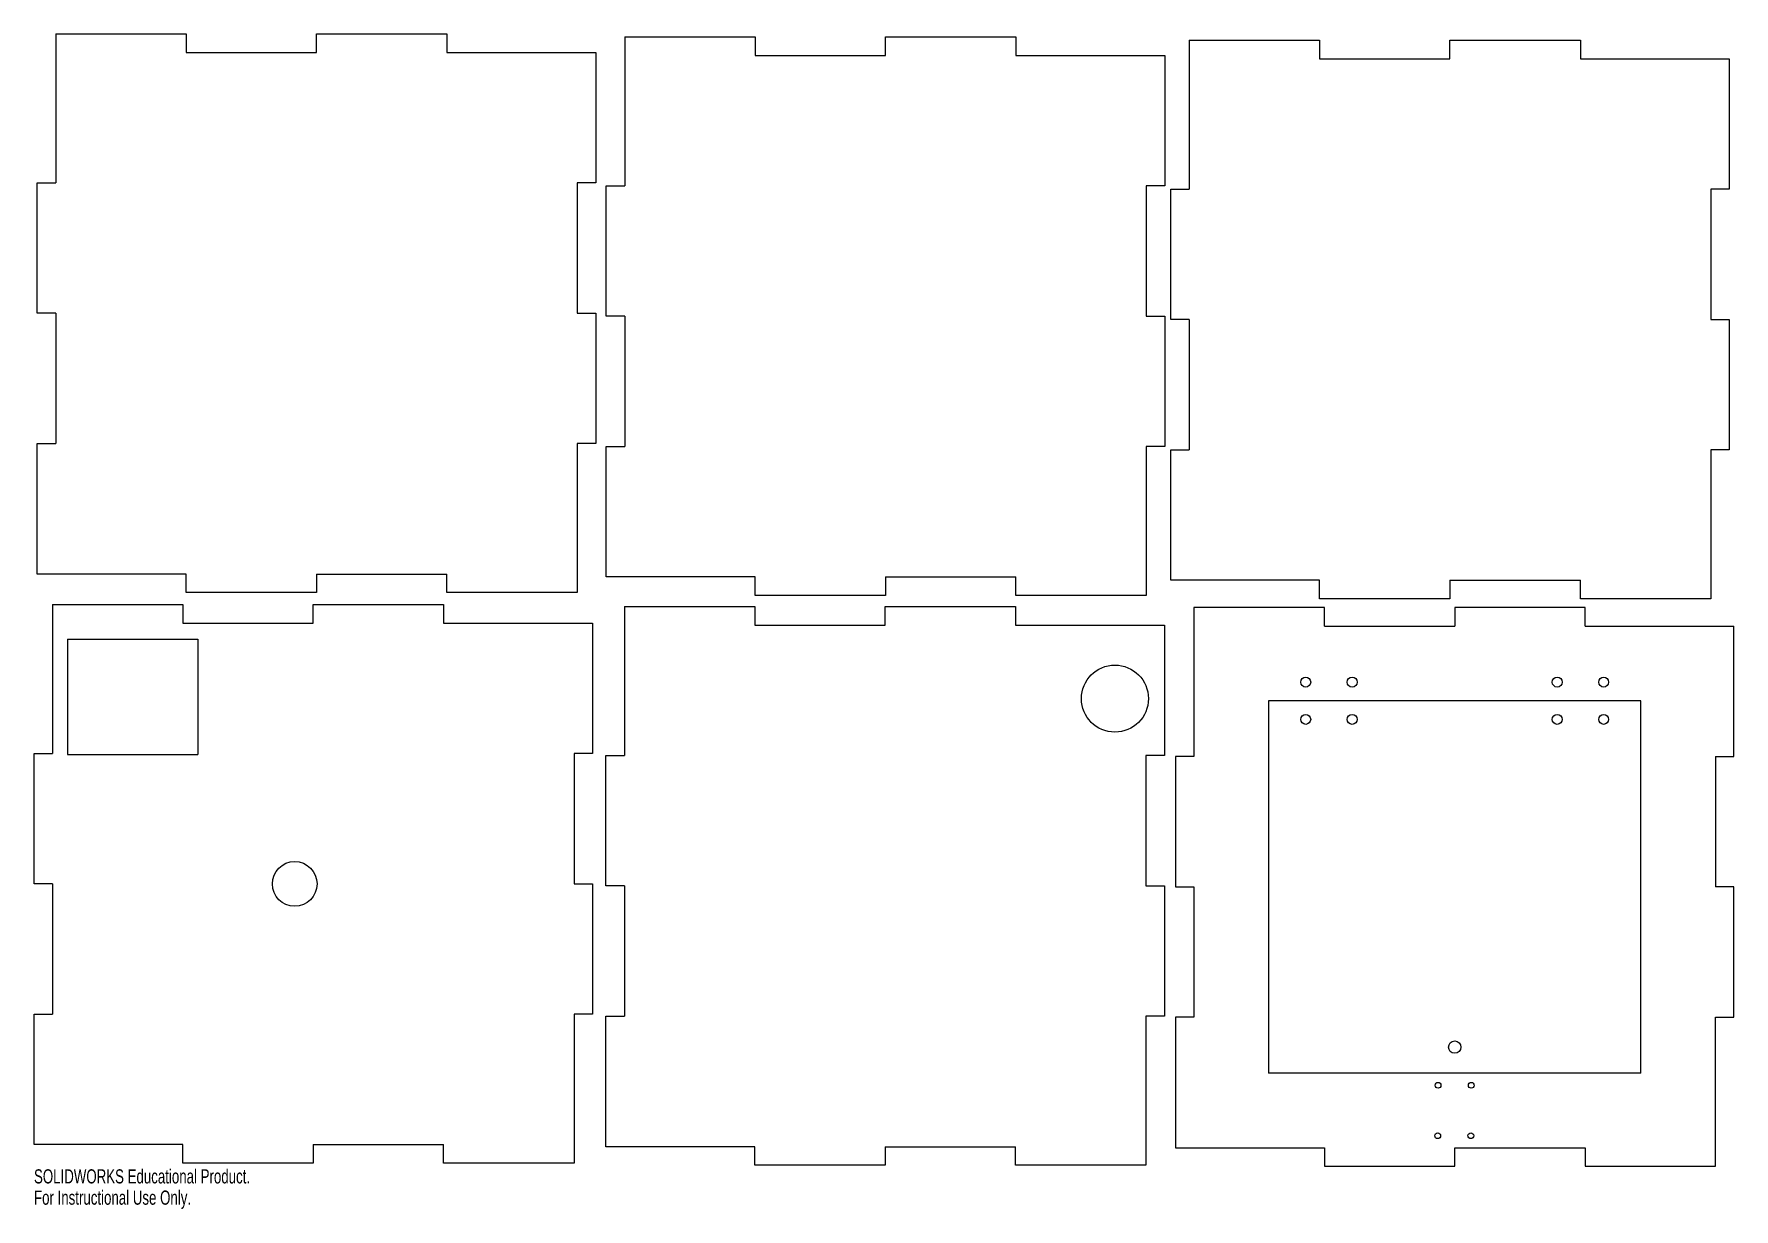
# Model space of a CAD drawing. Header units: millimetres. Extents: x -270 to 309, y -23 to 378.
import ezdxf

# ---------------------------------------------------------------- set-up
doc = ezdxf.new("R2010")
doc.units = ezdxf.units.MM
doc.styles.add('SLDTEXTSTYLE0', font='TXT', dxfattribs={"width": 0.7})

msp = doc.modelspace()

# ---------------------------------------------------------------- linework, layer by layer
at = {"color": 7, "linetype": 'Continuous', "lineweight": 25}
for p, q in [((-262.99, 377.91), (-262.99, 327.11)), ((-262.99, 377.91), (-218.54, 377.91)), ((-218.54, 377.91), (-218.54, 371.56)), ((-174.09, 371.56), (-174.09, 377.91)), ((-174.09, 377.91), (-129.64, 377.91)), ((-129.64, 377.91), (-129.64, 371.56)), ((-68.95, 376.9), (-68.95, 326.1)), ((-68.95, 376.9), (-24.5, 376.9)), ((-24.5, 376.9), (-24.5, 370.55)), ((19.95, 370.55), (19.95, 376.9)), ((19.95, 376.9), (64.4, 376.9)), ((64.4, 376.9), (64.4, 370.55)), ((-218.54, 371.56), (-174.09, 371.56)), ((-129.64, 371.56), (-78.84, 371.56)), ((-78.84, 371.56), (-78.84, 327.11)), ((123.53, 375.8), (123.53, 325)), ((123.53, 375.8), (167.98, 375.8)), ((167.98, 375.8), (167.98, 369.45)), ((212.43, 369.45), (212.43, 375.8)), ((212.43, 375.8), (256.88, 375.8)), ((256.88, 375.8), (256.88, 369.45)), ((-24.5, 370.55), (19.95, 370.55)), ((64.4, 370.55), (115.2, 370.55)), ((115.2, 370.55), (115.2, 326.1)), ((167.98, 369.45), (212.43, 369.45)), ((256.88, 369.45), (307.68, 369.45)), ((307.68, 369.45), (307.68, 325)), ((-269.34, 282.66), (-269.34, 327.11)), ((-269.34, 327.11), (-262.99, 327.11)), ((-78.84, 327.11), (-85.19, 327.11)), ((-85.19, 327.11), (-85.19, 282.66)), ((-75.3, 281.65), (-75.3, 326.1)), ((-75.3, 326.1), (-68.95, 326.1)), ((115.2, 326.1), (108.85, 326.1)), ((108.85, 326.1), (108.85, 281.65)), ((117.18, 280.55), (117.18, 325)), ((117.18, 325), (123.53, 325)), ((307.68, 325), (301.33, 325)), ((301.33, 325), (301.33, 280.55)), ((-262.99, 282.66), (-269.34, 282.66)), ((-262.99, 282.66), (-262.99, 238.21)), ((-85.19, 282.66), (-78.84, 282.66)), ((-78.84, 282.66), (-78.84, 238.21)), ((-68.95, 281.65), (-75.3, 281.65)), ((-68.95, 281.65), (-68.95, 237.2)), ((108.85, 281.65), (115.2, 281.65)), ((115.2, 281.65), (115.2, 237.2)), ((123.53, 280.55), (117.18, 280.55)), ((123.53, 280.55), (123.53, 236.1)), ((301.33, 280.55), (307.68, 280.55)), ((307.68, 280.55), (307.68, 236.1)), ((-269.34, 193.76), (-269.34, 238.21)), ((-269.34, 238.21), (-262.99, 238.21)), ((-78.84, 238.21), (-85.19, 238.21)), ((-85.19, 238.21), (-85.19, 187.41)), ((-75.3, 192.75), (-75.3, 237.2)), ((-75.3, 237.2), (-68.95, 237.2)), ((115.2, 237.2), (108.85, 237.2)), ((108.85, 237.2), (108.85, 186.4)), ((117.18, 191.65), (117.18, 236.1)), ((117.18, 236.1), (123.53, 236.1)), ((307.68, 236.1), (301.33, 236.1)), ((301.33, 236.1), (301.33, 185.3)), ((-218.54, 193.76), (-269.34, 193.76)), ((-218.54, 187.41), (-218.54, 193.76)), ((-174.09, 193.76), (-129.64, 193.76)), ((-174.09, 193.76), (-174.09, 187.41)), ((-129.64, 187.41), (-129.64, 193.76)), ((-24.5, 192.75), (-75.3, 192.75)), ((-24.5, 186.4), (-24.5, 192.75)), ((19.95, 192.75), (19.95, 186.4)), ((19.95, 192.75), (64.4, 192.75)), ((64.4, 186.4), (64.4, 192.75)), ((167.98, 191.65), (117.18, 191.65)), ((167.98, 185.3), (167.98, 191.65)), ((212.43, 191.65), (256.88, 191.65)), ((212.43, 191.65), (212.43, 185.3)), ((256.88, 185.3), (256.88, 191.65)), ((-174.09, 187.41), (-218.54, 187.41)), ((-85.19, 187.41), (-129.64, 187.41)), ((19.95, 186.4), (-24.5, 186.4)), ((108.85, 186.4), (64.4, 186.4)), ((-264.1, 183.34), (-264.1, 132.54)), ((-264.1, 183.34), (-219.65, 183.34)), ((-219.65, 183.34), (-219.65, 176.99)), ((-175.2, 176.99), (-175.2, 183.34)), ((-175.2, 183.34), (-130.75, 183.34)), ((-130.75, 183.34), (-130.75, 176.99)), ((-69.1, 182.63), (-69.1, 131.83)), ((-69.1, 182.63), (-24.65, 182.63)), ((-24.65, 182.63), (-24.65, 176.28)), ((19.8, 176.28), (19.8, 182.63)), ((19.8, 182.63), (64.25, 182.63)), ((64.25, 182.63), (64.25, 176.28)), ((125.13, 182.29), (125.13, 131.49)), ((169.58, 182.29), (125.13, 182.29)), ((212.43, 185.3), (167.98, 185.3)), ((169.58, 175.94), (169.58, 182.29)), ((214.03, 182.29), (214.03, 175.94)), ((258.48, 182.29), (214.03, 182.29)), ((301.33, 185.3), (256.88, 185.3)), ((258.48, 175.94), (258.48, 182.29)), ((-219.65, 176.99), (-175.2, 176.99)), ((-130.75, 176.99), (-79.95, 176.99)), ((-79.95, 176.99), (-79.95, 132.54)), ((-24.65, 176.28), (19.8, 176.28)), ((64.25, 176.28), (115.05, 176.28)), ((115.05, 176.28), (115.05, 131.83)), ((169.58, 175.94), (214.03, 175.94)), ((258.48, 175.94), (309.28, 175.94)), ((309.28, 131.49), (309.28, 175.94)), ((-259.02, 171.53), (-259.02, 132.16)), ((-259.02, 171.53), (-214.57, 171.53)), ((-214.57, 171.53), (-214.57, 132.16)), ((277.53, 150.54), (150.53, 150.54)), ((150.53, 150.54), (150.53, 23.54)), ((277.53, 23.54), (277.53, 150.54)), ((-270.45, 88.09), (-270.45, 132.54)), ((-270.45, 132.54), (-264.1, 132.54)), ((-259.02, 132.16), (-214.57, 132.16)), ((-79.95, 132.54), (-86.3, 132.54)), ((-86.3, 132.54), (-86.3, 88.09)), ((-75.45, 131.83), (-69.1, 131.83)), ((-75.45, 87.38), (-75.45, 131.83)), ((115.05, 131.83), (108.7, 131.83)), ((108.7, 131.83), (108.7, 87.38)), ((118.78, 131.49), (118.78, 87.04)), ((125.13, 131.49), (118.78, 131.49)), ((302.93, 131.49), (309.28, 131.49)), ((302.93, 131.49), (302.93, 87.04)), ((-264.1, 88.09), (-270.45, 88.09)), ((-264.1, 88.09), (-264.1, 43.64)), ((-86.3, 88.09), (-79.95, 88.09)), ((-79.95, 88.09), (-79.95, 43.64)), ((-69.1, 87.38), (-75.45, 87.38)), ((-69.1, 87.38), (-69.1, 42.93)), ((108.7, 87.38), (115.05, 87.38)), ((115.05, 87.38), (115.05, 42.93)), ((118.78, 87.04), (125.13, 87.04)), ((125.13, 87.04), (125.13, 42.59)), ((309.28, 87.04), (302.93, 87.04)), ((309.28, 42.59), (309.28, 87.04)), ((-270.45, -0.81), (-270.45, 43.64)), ((-270.45, 43.64), (-264.1, 43.64)), ((-79.95, 43.64), (-86.3, 43.64)), ((-86.3, 43.64), (-86.3, -7.16)), ((-75.45, -1.52), (-75.45, 42.93)), ((-75.45, 42.93), (-69.1, 42.93)), ((115.05, 42.93), (108.7, 42.93)), ((108.7, 42.93), (108.7, -7.87)), ((118.78, 42.59), (118.78, -1.86)), ((125.13, 42.59), (118.78, 42.59)), ((302.93, 42.59), (309.28, 42.59)), ((302.93, -8.21), (302.93, 42.59)), ((277.53, 23.54), (150.53, 23.54)), ((-219.65, -0.81), (-270.45, -0.81)), ((-219.65, -7.16), (-219.65, -0.81)), ((-175.2, -0.81), (-130.75, -0.81)), ((-175.2, -0.81), (-175.2, -7.16)), ((-130.75, -7.16), (-130.75, -0.81)), ((-24.65, -1.52), (-75.45, -1.52)), ((-24.65, -7.87), (-24.65, -1.52)), ((19.8, -1.52), (64.25, -1.52)), ((19.8, -1.52), (19.8, -7.87)), ((64.25, -7.87), (64.25, -1.52)), ((118.78, -1.86), (169.58, -1.86)), ((169.58, -1.86), (169.58, -8.21)), ((214.03, -1.86), (258.48, -1.86)), ((214.03, -8.21), (214.03, -1.86)), ((258.48, -1.86), (258.48, -8.21)), ((-175.2, -7.16), (-219.65, -7.16)), ((-86.3, -7.16), (-130.75, -7.16)), ((19.8, -7.87), (-24.65, -7.87)), ((108.7, -7.87), (64.25, -7.87)), ((169.58, -8.21), (214.03, -8.21)), ((258.48, -8.21), (302.93, -8.21))]:
    msp.add_line(p, q, dxfattribs=at)
for centre, radius in [((98.16, 151.26), 11.43), ((163.23, 156.89), 1.7), ((179.07, 156.89), 1.7), ((248.99, 156.89), 1.7), ((264.83, 156.89), 1.7), ((163.23, 144.19), 1.7), ((179.07, 144.19), 1.7), ((248.99, 144.19), 1.7), ((264.83, 144.19), 1.7), ((-181.55, 88.09), 7.62), ((214.03, 32.43), 2.1), ((208.37, 19.41), 0.984), ((219.69, 19.41), 0.984), ((208.23, 2.2), 0.984), ((219.55, 2.2), 0.984)]:
    msp.add_circle(centre, radius, dxfattribs=at)

# ---------------------------------------------------------------- texts
at = {"color": 7, "linetype": 'Continuous', "char_height": 4.8336, "attachment_point": 1, "style": 'SLDTEXTSTYLE0'}
for s, insert in [('SOLIDWORKS Educational Product.', (-270.45, -9.23)), ('For Instructional Use Only.', (-270.45, -16.48))]:
    msp.add_mtext(s, dxfattribs=dict(at, insert=insert))

doc.saveas('drawing.dxf')
